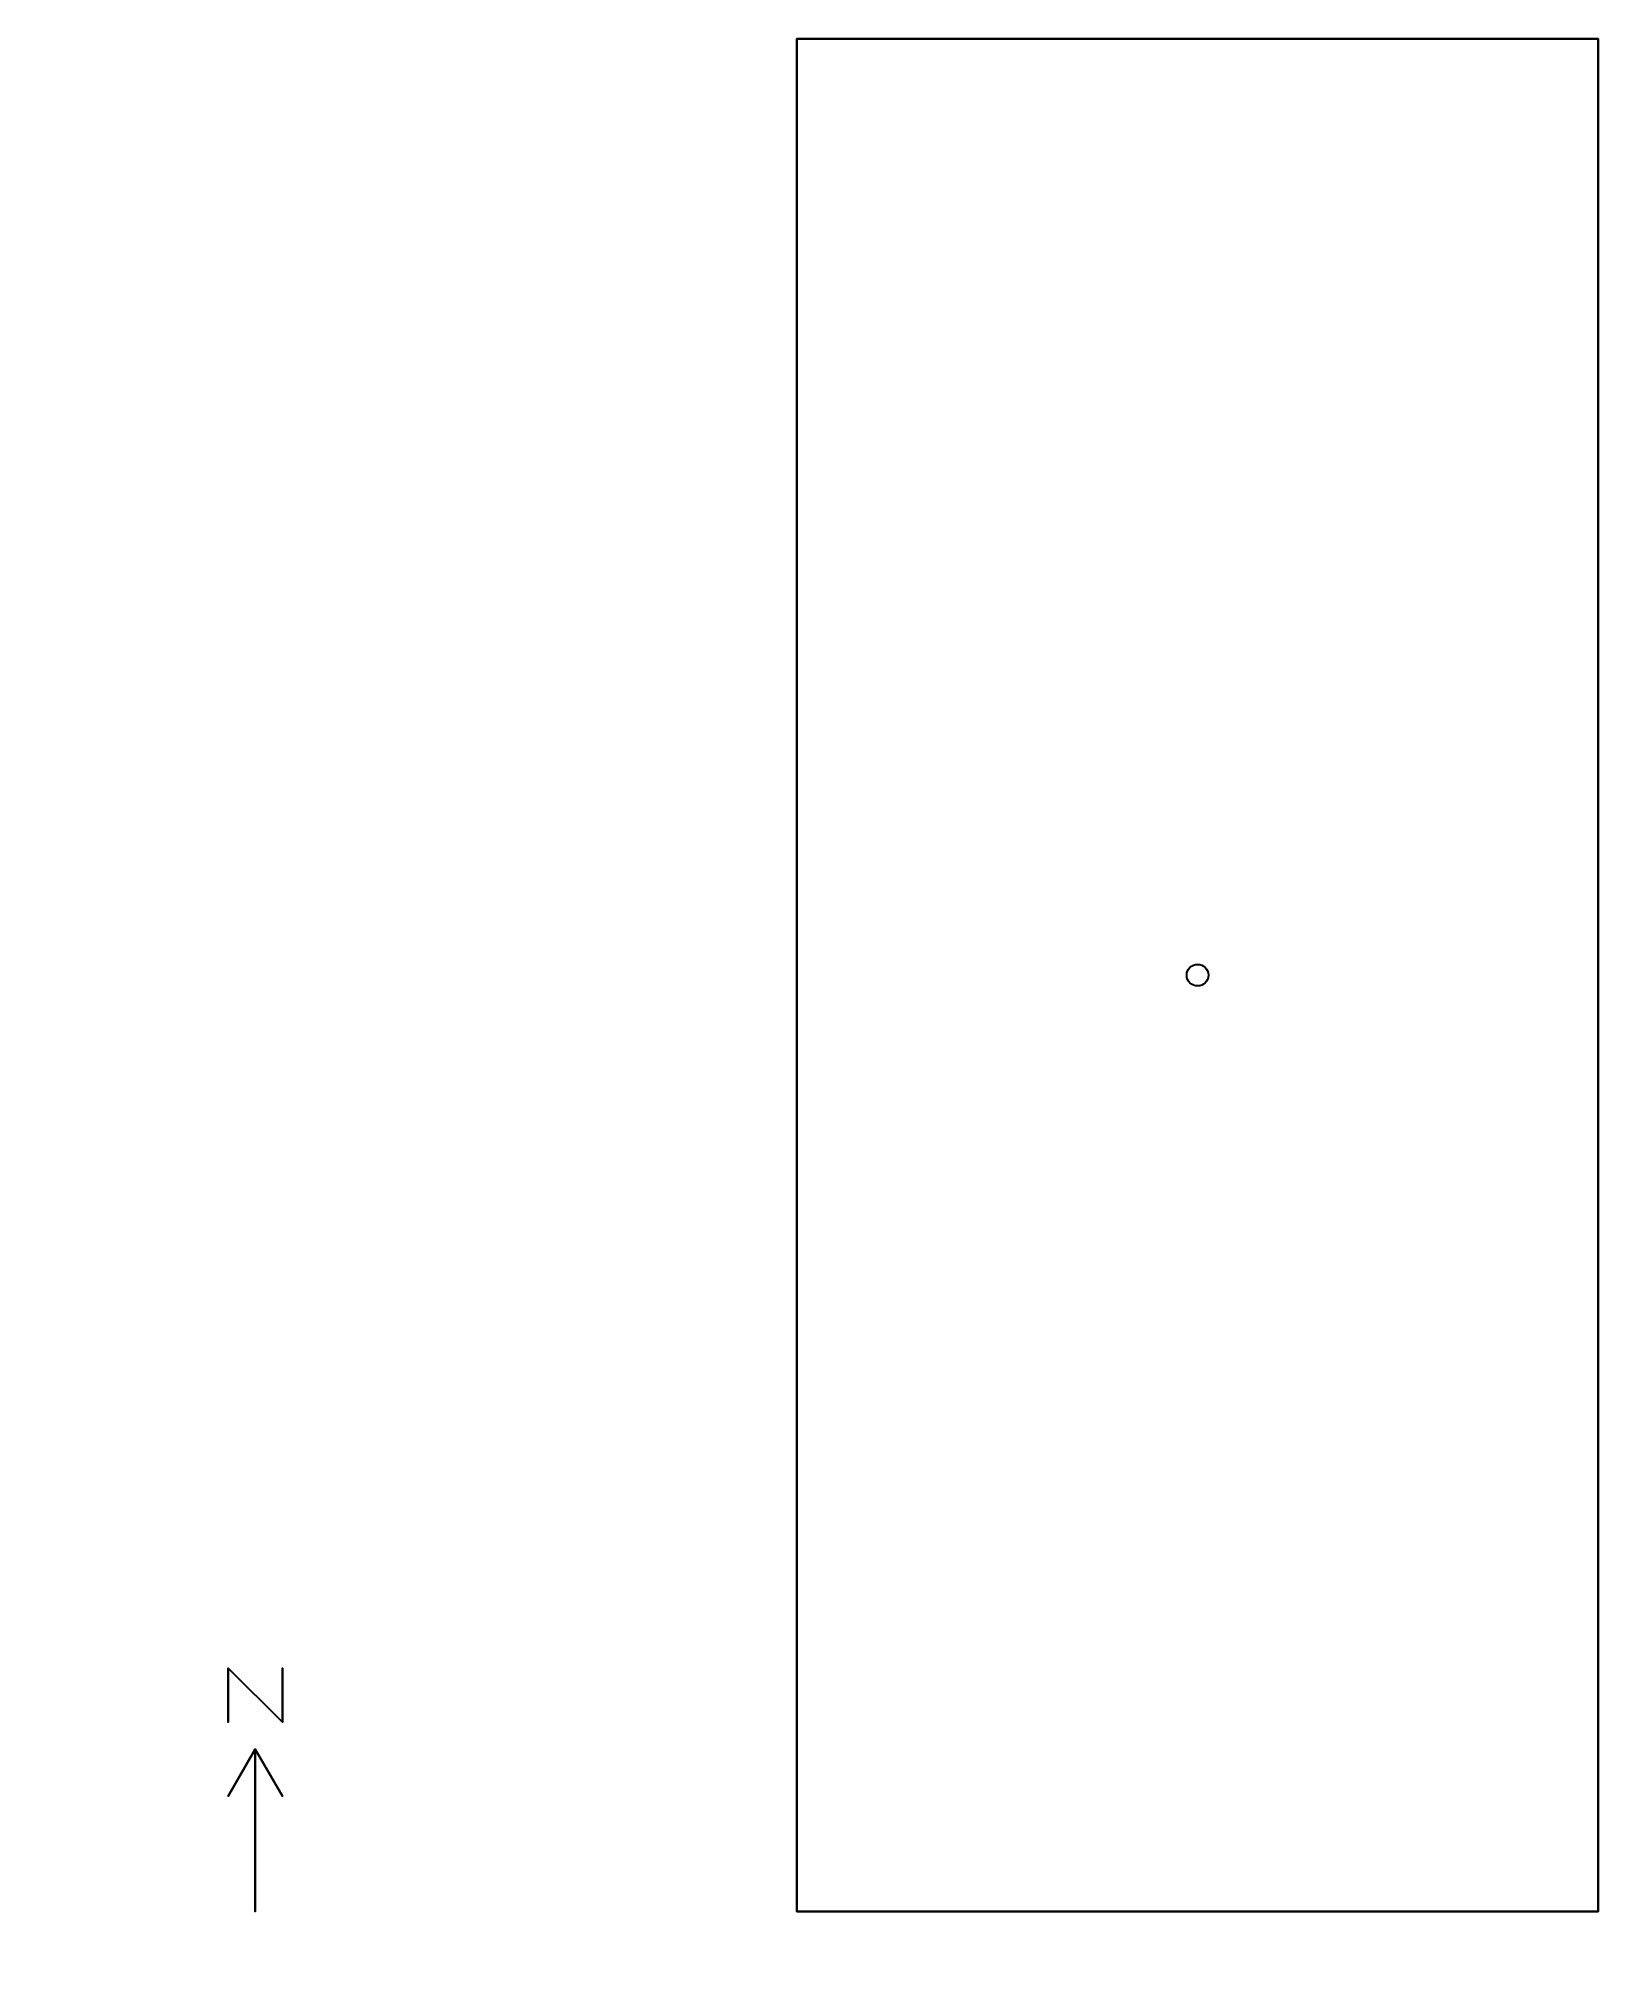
# Model space of a CAD drawing. Header units: metres. Extents: x -13.2 to 15.6, y -0.3 to 35.4.
import ezdxf

# ---------------------------------------------------------------- set-up
doc = ezdxf.new("R2010")
doc.units = ezdxf.units.M

msp = doc.modelspace()

# ---------------------------------------------------------------- linework, layer by layer
at = {"layer": '1', "color": 3}
for points in [[(-9.7019, 5.3042, 0.1), (-9.7019, 5.3042), (-9.7019, 4.3042), (-9.7019, 4.3042, 0.1)], [(-9.7019, 5.3042, 0.1), (-9.7019, 5.3042), (-8.7019, 4.3042), (-8.7019, 4.3042, 0.1)], [(-8.7019, 5.3042, 0.1), (-8.7019, 5.3042), (-8.7019, 4.3042), (-8.7019, 4.3042, 0.1)], [(-9.2019, 3.8042, 0.1), (-9.2019, 3.8042), (-9.7019, 2.9382), (-9.7019, 2.9382, 0.1)], [(-9.2019, 3.8042, 0.1), (-9.2019, 3.8042), (-9.2019, 0.8042), (-9.2019, 0.8042, 0.1)], [(-9.2019, 3.8042, 0.1), (-9.2019, 3.8042), (-8.7019, 2.9382), (-8.7019, 2.9382, 0.1)]]:
    msp.add_3dface(points, dxfattribs=at)
at = {"layer": 'CONSTRUCTION0', "color": 10}
msp.add_circle((8.1981, 18.1043, 9.85), 0.2, dxfattribs=at)
at = {"layer": 'CONSTRUCTION0', "color": 43}
for points in [[(15.5981, 35.4042, 14), (15.5981, 35.4042, 9), (0.7981, 35.4042, 9), (0.7981, 35.4042, 14)], [(0.7981, 35.4042, 14), (0.7981, 35.4042, 9), (0.7981, 0.8042, 9), (0.7981, 0.8042, 14)], [(15.5981, 0.8042, 14), (15.5981, 0.8042, 9), (15.5981, 35.4042, 9), (15.5981, 35.4042, 14)], [(0.7981, 0.8042, 14), (0.7981, 0.8042, 9), (15.5981, 0.8042, 9), (15.5981, 0.8042, 14)]]:
    msp.add_3dface(points, dxfattribs=at)
at = {"layer": 'CONSTRUCTION0', "color": 8}
msp.add_3dface([(0.7981, 0.8042, 9), (0.7981, 35.4042, 9), (15.5981, 35.4042, 9), (15.5981, 0.8042, 9)], dxfattribs=at)
at = {"layer": 'CONSTRUCTION0', "color": 15}
msp.add_3dface([(0.7981, 0.8042, 14), (15.5981, 0.8042, 14), (15.5981, 35.4042, 14), (0.7981, 35.4042, 14)], dxfattribs=at)
at = {"layer": 'CONSTRUCTION0', "color": 143}
for points in [[(2.5481, 35.4042, 11.4), (2.5481, 35.4042, 9.5), (1.4481, 35.4042, 9.5), (1.4481, 35.4042, 11.4)], [(6.3981, 35.4042, 11.4), (6.3981, 35.4042, 9.5), (5.2981, 35.4042, 9.5), (5.2981, 35.4042, 11.4)], [(11.0981, 35.4042, 11.4), (11.0981, 35.4042, 9.5), (9.9981, 35.4042, 9.5), (9.9981, 35.4042, 11.4)], [(0.7981, 29.8542, 11.4), (0.7981, 29.8542, 9.5), (0.7981, 28.7542, 9.5), (0.7981, 28.7542, 11.4)], [(15.5981, 28.7542, 11.4), (15.5981, 28.7542, 9.5), (15.5981, 29.8542, 9.5), (15.5981, 29.8542, 11.4)], [(0.7981, 28.1042, 11.4), (0.7981, 28.1042, 9.5), (0.7981, 27.0042, 9.5), (0.7981, 27.0042, 11.4)], [(15.5981, 27.0042, 11.4), (15.5981, 27.0042, 9.5), (15.5981, 28.1042, 9.5), (15.5981, 28.1042, 11.4)], [(0.7981, 25.7042, 11.4), (0.7981, 25.7042, 9.5), (0.7981, 24.6042, 9.5), (0.7981, 24.6042, 11.4)], [(15.5981, 24.6042, 11.4), (15.5981, 24.6042, 9.5), (15.5981, 25.7042, 9.5), (15.5981, 25.7042, 11.4)], [(0.7981, 23.9542, 11.4), (0.7981, 23.9542, 9.5), (0.7981, 22.8542, 9.5), (0.7981, 22.8542, 11.4)], [(15.5981, 22.8542, 11.4), (15.5981, 22.8542, 9.5), (15.5981, 23.9542, 9.5), (15.5981, 23.9542, 11.4)], [(0.7981, 21.5542, 11.4), (0.7981, 21.5542, 9.5), (0.7981, 20.4542, 9.5), (0.7981, 20.4542, 11.4)], [(15.5981, 20.4542, 11.4), (15.5981, 20.4542, 9.5), (15.5981, 21.5542, 9.5), (15.5981, 21.5542, 11.4)], [(0.7981, 19.8042, 11.4), (0.7981, 19.8042, 9.5), (0.7981, 18.7042, 9.5), (0.7981, 18.7042, 11.4)], [(15.5981, 18.7042, 11.4), (15.5981, 18.7042, 9.5), (15.5981, 19.8042, 9.5), (15.5981, 19.8042, 11.4)], [(0.7981, 17.4042, 11.4), (0.7981, 17.4042, 9.5), (0.7981, 16.3042, 9.5), (0.7981, 16.3042, 11.4)], [(15.5981, 16.3042, 11.4), (15.5981, 16.3042, 9.5), (15.5981, 17.4042, 9.5), (15.5981, 17.4042, 11.4)], [(0.7981, 15.6542, 11.4), (0.7981, 15.6542, 9.5), (0.7981, 14.5542, 9.5), (0.7981, 14.5542, 11.4)], [(15.5981, 14.5542, 11.4), (15.5981, 14.5542, 9.5), (15.5981, 15.6542, 9.5), (15.5981, 15.6542, 11.4)], [(0.7981, 13.2542, 11.4), (0.7981, 13.2542, 9.5), (0.7981, 12.1542, 9.5), (0.7981, 12.1542, 11.4)], [(15.5981, 12.1542, 11.4), (15.5981, 12.1542, 9.5), (15.5981, 13.2542, 9.5), (15.5981, 13.2542, 11.4)], [(0.7981, 11.5042, 11.4), (0.7981, 11.5042, 9.5), (0.7981, 10.4042, 9.5), (0.7981, 10.4042, 11.4)], [(15.5981, 10.4042, 11.4), (15.5981, 10.4042, 9.5), (15.5981, 11.5042, 9.5), (15.5981, 11.5042, 11.4)], [(0.7981, 9.1042, 11.4), (0.7981, 9.1042, 9.5), (0.7981, 8.0042, 9.5), (0.7981, 8.0042, 11.4)], [(15.5981, 8.0042, 11.4), (15.5981, 8.0042, 9.5), (15.5981, 9.1042, 9.5), (15.5981, 9.1042, 11.4)], [(0.7981, 7.3542, 11.4), (0.7981, 7.3542, 9.5), (0.7981, 6.2542, 9.5), (0.7981, 6.2542, 11.4)], [(15.5981, 6.2542, 11.4), (15.5981, 6.2542, 9.5), (15.5981, 7.3542, 9.5), (15.5981, 7.3542, 11.4)], [(0.7981, 4.9542, 11.4), (0.7981, 4.9542, 9.5), (0.7981, 3.8542, 9.5), (0.7981, 3.8542, 11.4)], [(15.5981, 3.8542, 11.4), (15.5981, 3.8542, 9.5), (15.5981, 4.9542, 9.5), (15.5981, 4.9542, 11.4)], [(0.7981, 3.2042, 11.4), (0.7981, 3.2042, 9.5), (0.7981, 2.1042, 9.5), (0.7981, 2.1042, 11.4)], [(15.5981, 2.1042, 11.4), (15.5981, 2.1042, 9.5), (15.5981, 3.2042, 9.5), (15.5981, 3.2042, 11.4)], [(2.3481, 0.8042, 11.4), (2.3481, 0.8042, 9.5), (3.4481, 0.8042, 9.5), (3.4481, 0.8042, 11.4)], [(4.9981, 0.8042, 11.4), (4.9981, 0.8042, 9.5), (6.0981, 0.8042, 9.5), (6.0981, 0.8042, 11.4)], [(7.6481, 0.8042, 11.4), (7.6481, 0.8042, 9.5), (8.7481, 0.8042, 9.5), (8.7481, 0.8042, 11.4)], [(10.2981, 0.8042, 11.4), (10.2981, 0.8042, 9.5), (11.3981, 0.8042, 9.5), (11.3981, 0.8042, 11.4)], [(12.9481, 0.8042, 11.4), (12.9481, 0.8042, 9.5), (14.0481, 0.8042, 9.5), (14.0481, 0.8042, 11.4)]]:
    msp.add_3dface(points, dxfattribs=at)
at = {"layer": 'CONSTRUCTION1', "color": 10}
msp.add_circle((8.1981, 18.1043, 6.85), 0.2, dxfattribs=at)
at = {"layer": 'CONSTRUCTION1', "color": 43}
for points in [[(15.5981, 35.4042, 9), (15.5981, 35.4042, 6), (0.7981, 35.4042, 6), (0.7981, 35.4042, 9)], [(0.7981, 35.4042, 9), (0.7981, 35.4042, 6), (0.7981, 0.8042, 6), (0.7981, 0.8042, 9)], [(15.5981, 0.8042, 9), (15.5981, 0.8042, 6), (15.5981, 35.4042, 6), (15.5981, 35.4042, 9)], [(0.7981, 0.8042, 9), (0.7981, 0.8042, 6), (15.5981, 0.8042, 6), (15.5981, 0.8042, 9)]]:
    msp.add_3dface(points, dxfattribs=at)
at = {"layer": 'CONSTRUCTION1', "color": 8}
msp.add_3dface([(0.7981, 0.8042, 6), (0.7981, 35.4042, 6), (15.5981, 35.4042, 6), (15.5981, 0.8042, 6)], dxfattribs=at)
at = {"layer": 'CONSTRUCTION1', "color": 15}
msp.add_3dface([(0.7981, 0.8042, 9), (15.5981, 0.8042, 9), (15.5981, 35.4042, 9), (0.7981, 35.4042, 9)], dxfattribs=at)
at = {"layer": 'CONSTRUCTION1', "color": 143}
for points in [[(2.5481, 35.4042, 8.55), (2.5481, 35.4042, 6.65), (1.4481, 35.4042, 6.65), (1.4481, 35.4042, 8.55)], [(6.3981, 35.4042, 8.55), (6.3981, 35.4042, 6.65), (5.2981, 35.4042, 6.65), (5.2981, 35.4042, 8.55)], [(11.0981, 35.4042, 8.55), (11.0981, 35.4042, 6.65), (9.9981, 35.4042, 6.65), (9.9981, 35.4042, 8.55)], [(0.7981, 29.8542, 8.55), (0.7981, 29.8542, 6.65), (0.7981, 28.7542, 6.65), (0.7981, 28.7542, 8.55)], [(15.5981, 28.7542, 8.55), (15.5981, 28.7542, 6.65), (15.5981, 29.8542, 6.65), (15.5981, 29.8542, 8.55)], [(0.7981, 28.1042, 8.55), (0.7981, 28.1042, 6.65), (0.7981, 27.0042, 6.65), (0.7981, 27.0042, 8.55)], [(15.5981, 27.0042, 8.55), (15.5981, 27.0042, 6.65), (15.5981, 28.1042, 6.65), (15.5981, 28.1042, 8.55)], [(0.7981, 25.7042, 8.55), (0.7981, 25.7042, 6.65), (0.7981, 24.6042, 6.65), (0.7981, 24.6042, 8.55)], [(15.5981, 24.6042, 8.55), (15.5981, 24.6042, 6.65), (15.5981, 25.7042, 6.65), (15.5981, 25.7042, 8.55)], [(0.7981, 23.9542, 8.55), (0.7981, 23.9542, 6.65), (0.7981, 22.8542, 6.65), (0.7981, 22.8542, 8.55)], [(15.5981, 22.8542, 8.55), (15.5981, 22.8542, 6.65), (15.5981, 23.9542, 6.65), (15.5981, 23.9542, 8.55)], [(0.7981, 21.5542, 8.55), (0.7981, 21.5542, 6.65), (0.7981, 20.4542, 6.65), (0.7981, 20.4542, 8.55)], [(15.5981, 20.4542, 8.55), (15.5981, 20.4542, 6.65), (15.5981, 21.5542, 6.65), (15.5981, 21.5542, 8.55)], [(0.7981, 19.8042, 8.55), (0.7981, 19.8042, 6.65), (0.7981, 18.7042, 6.65), (0.7981, 18.7042, 8.55)], [(15.5981, 18.7042, 8.55), (15.5981, 18.7042, 6.65), (15.5981, 19.8042, 6.65), (15.5981, 19.8042, 8.55)], [(0.7981, 17.4042, 8.55), (0.7981, 17.4042, 6.65), (0.7981, 16.3042, 6.65), (0.7981, 16.3042, 8.55)], [(15.5981, 16.3042, 8.55), (15.5981, 16.3042, 6.65), (15.5981, 17.4042, 6.65), (15.5981, 17.4042, 8.55)], [(0.7981, 15.6542, 8.55), (0.7981, 15.6542, 6.65), (0.7981, 14.5542, 6.65), (0.7981, 14.5542, 8.55)], [(15.5981, 14.5542, 8.55), (15.5981, 14.5542, 6.65), (15.5981, 15.6542, 6.65), (15.5981, 15.6542, 8.55)], [(0.7981, 13.2542, 8.55), (0.7981, 13.2542, 6.65), (0.7981, 12.1542, 6.65), (0.7981, 12.1542, 8.55)], [(15.5981, 12.1542, 8.55), (15.5981, 12.1542, 6.65), (15.5981, 13.2542, 6.65), (15.5981, 13.2542, 8.55)], [(0.7981, 11.5042, 8.55), (0.7981, 11.5042, 6.65), (0.7981, 10.4042, 6.65), (0.7981, 10.4042, 8.55)], [(15.5981, 10.4042, 8.55), (15.5981, 10.4042, 6.65), (15.5981, 11.5042, 6.65), (15.5981, 11.5042, 8.55)], [(0.7981, 9.1042, 8.55), (0.7981, 9.1042, 6.65), (0.7981, 8.0042, 6.65), (0.7981, 8.0042, 8.55)], [(15.5981, 8.0042, 8.55), (15.5981, 8.0042, 6.65), (15.5981, 9.1042, 6.65), (15.5981, 9.1042, 8.55)], [(0.7981, 7.3542, 8.55), (0.7981, 7.3542, 6.65), (0.7981, 6.2542, 6.65), (0.7981, 6.2542, 8.55)], [(15.5981, 6.2542, 8.55), (15.5981, 6.2542, 6.65), (15.5981, 7.3542, 6.65), (15.5981, 7.3542, 8.55)], [(0.7981, 4.9542, 8.55), (0.7981, 4.9542, 6.65), (0.7981, 3.8542, 6.65), (0.7981, 3.8542, 8.55)], [(15.5981, 3.8542, 8.55), (15.5981, 3.8542, 6.65), (15.5981, 4.9542, 6.65), (15.5981, 4.9542, 8.55)], [(0.7981, 3.2042, 8.55), (0.7981, 3.2042, 6.65), (0.7981, 2.1042, 6.65), (0.7981, 2.1042, 8.55)], [(15.5981, 2.1042, 8.55), (15.5981, 2.1042, 6.65), (15.5981, 3.2042, 6.65), (15.5981, 3.2042, 8.55)], [(2.3481, 0.8042, 8.55), (2.3481, 0.8042, 6.65), (3.4481, 0.8042, 6.65), (3.4481, 0.8042, 8.55)], [(4.9981, 0.8042, 8.55), (4.9981, 0.8042, 6.65), (6.0981, 0.8042, 6.65), (6.0981, 0.8042, 8.55)], [(7.6481, 0.8042, 8.55), (7.6481, 0.8042, 6.65), (8.7481, 0.8042, 6.65), (8.7481, 0.8042, 8.55)], [(10.2981, 0.8042, 8.55), (10.2981, 0.8042, 6.65), (11.3981, 0.8042, 6.65), (11.3981, 0.8042, 8.55)], [(12.9481, 0.8042, 8.55), (12.9481, 0.8042, 6.65), (14.0481, 0.8042, 6.65), (14.0481, 0.8042, 8.55)]]:
    msp.add_3dface(points, dxfattribs=at)
at = {"layer": 'CONSTRUCTION2', "color": 10}
msp.add_circle((8.1981, 18.1043, 3.85), 0.2, dxfattribs=at)
at = {"layer": 'CONSTRUCTION2', "color": 43}
for points in [[(15.5981, 35.4042, 6), (15.5981, 35.4042, 3), (0.7981, 35.4042, 3), (0.7981, 35.4042, 6)], [(0.7981, 35.4042, 6), (0.7981, 35.4042, 3), (0.7981, 0.8042, 3), (0.7981, 0.8042, 6)], [(15.5981, 0.8042, 6), (15.5981, 0.8042, 3), (15.5981, 35.4042, 3), (15.5981, 35.4042, 6)], [(0.7981, 0.8042, 6), (0.7981, 0.8042, 3), (15.5981, 0.8042, 3), (15.5981, 0.8042, 6)]]:
    msp.add_3dface(points, dxfattribs=at)
at = {"layer": 'CONSTRUCTION2', "color": 8}
msp.add_3dface([(0.7981, 0.8042, 3), (0.7981, 35.4042, 3), (15.5981, 35.4042, 3), (15.5981, 0.8042, 3)], dxfattribs=at)
at = {"layer": 'CONSTRUCTION2', "color": 15}
msp.add_3dface([(0.7981, 0.8042, 6), (15.5981, 0.8042, 6), (15.5981, 35.4042, 6), (0.7981, 35.4042, 6)], dxfattribs=at)
at = {"layer": 'CONSTRUCTION2', "color": 143}
for points in [[(2.5481, 35.4042, 5.7), (2.5481, 35.4042, 3.8), (1.4481, 35.4042, 3.8), (1.4481, 35.4042, 5.7)], [(6.3981, 35.4042, 5.7), (6.3981, 35.4042, 3.8), (5.2981, 35.4042, 3.8), (5.2981, 35.4042, 5.7)], [(11.0981, 35.4042, 5.7), (11.0981, 35.4042, 3.8), (9.9981, 35.4042, 3.8), (9.9981, 35.4042, 5.7)], [(0.7981, 29.8542, 5.7), (0.7981, 29.8542, 3.8), (0.7981, 28.7542, 3.8), (0.7981, 28.7542, 5.7)], [(15.5981, 28.7542, 5.7), (15.5981, 28.7542, 3.8), (15.5981, 29.8542, 3.8), (15.5981, 29.8542, 5.7)], [(0.7981, 28.1042, 5.7), (0.7981, 28.1042, 3.8), (0.7981, 27.0042, 3.8), (0.7981, 27.0042, 5.7)], [(15.5981, 27.0042, 5.7), (15.5981, 27.0042, 3.8), (15.5981, 28.1042, 3.8), (15.5981, 28.1042, 5.7)], [(0.7981, 25.7042, 5.7), (0.7981, 25.7042, 3.8), (0.7981, 24.6042, 3.8), (0.7981, 24.6042, 5.7)], [(15.5981, 24.6042, 5.7), (15.5981, 24.6042, 3.8), (15.5981, 25.7042, 3.8), (15.5981, 25.7042, 5.7)], [(0.7981, 23.9542, 5.7), (0.7981, 23.9542, 3.8), (0.7981, 22.8542, 3.8), (0.7981, 22.8542, 5.7)], [(15.5981, 22.8542, 5.7), (15.5981, 22.8542, 3.8), (15.5981, 23.9542, 3.8), (15.5981, 23.9542, 5.7)], [(0.7981, 21.5542, 5.7), (0.7981, 21.5542, 3.8), (0.7981, 20.4542, 3.8), (0.7981, 20.4542, 5.7)], [(15.5981, 20.4542, 5.7), (15.5981, 20.4542, 3.8), (15.5981, 21.5542, 3.8), (15.5981, 21.5542, 5.7)], [(0.7981, 19.8042, 5.7), (0.7981, 19.8042, 3.8), (0.7981, 18.7042, 3.8), (0.7981, 18.7042, 5.7)], [(15.5981, 18.7042, 5.7), (15.5981, 18.7042, 3.8), (15.5981, 19.8042, 3.8), (15.5981, 19.8042, 5.7)], [(0.7981, 17.4042, 5.7), (0.7981, 17.4042, 3.8), (0.7981, 16.3042, 3.8), (0.7981, 16.3042, 5.7)], [(15.5981, 16.3042, 5.7), (15.5981, 16.3042, 3.8), (15.5981, 17.4042, 3.8), (15.5981, 17.4042, 5.7)], [(0.7981, 15.6542, 5.7), (0.7981, 15.6542, 3.8), (0.7981, 14.5542, 3.8), (0.7981, 14.5542, 5.7)], [(15.5981, 14.5542, 5.7), (15.5981, 14.5542, 3.8), (15.5981, 15.6542, 3.8), (15.5981, 15.6542, 5.7)], [(0.7981, 13.2542, 5.7), (0.7981, 13.2542, 3.8), (0.7981, 12.1542, 3.8), (0.7981, 12.1542, 5.7)], [(15.5981, 12.1542, 5.7), (15.5981, 12.1542, 3.8), (15.5981, 13.2542, 3.8), (15.5981, 13.2542, 5.7)], [(0.7981, 11.5042, 5.7), (0.7981, 11.5042, 3.8), (0.7981, 10.4042, 3.8), (0.7981, 10.4042, 5.7)], [(15.5981, 10.4042, 5.7), (15.5981, 10.4042, 3.8), (15.5981, 11.5042, 3.8), (15.5981, 11.5042, 5.7)], [(0.7981, 9.1042, 5.7), (0.7981, 9.1042, 3.8), (0.7981, 8.0042, 3.8), (0.7981, 8.0042, 5.7)], [(15.5981, 8.0042, 5.7), (15.5981, 8.0042, 3.8), (15.5981, 9.1042, 3.8), (15.5981, 9.1042, 5.7)], [(0.7981, 7.3542, 5.7), (0.7981, 7.3542, 3.8), (0.7981, 6.2542, 3.8), (0.7981, 6.2542, 5.7)], [(15.5981, 6.2542, 5.7), (15.5981, 6.2542, 3.8), (15.5981, 7.3542, 3.8), (15.5981, 7.3542, 5.7)], [(0.7981, 4.9542, 5.7), (0.7981, 4.9542, 3.8), (0.7981, 3.8542, 3.8), (0.7981, 3.8542, 5.7)], [(15.5981, 3.8542, 5.7), (15.5981, 3.8542, 3.8), (15.5981, 4.9542, 3.8), (15.5981, 4.9542, 5.7)], [(0.7981, 3.2042, 5.7), (0.7981, 3.2042, 3.8), (0.7981, 2.1042, 3.8), (0.7981, 2.1042, 5.7)], [(15.5981, 2.1042, 5.7), (15.5981, 2.1042, 3.8), (15.5981, 3.2042, 3.8), (15.5981, 3.2042, 5.7)], [(2.3481, 0.8042, 5.7), (2.3481, 0.8042, 3.8), (3.4481, 0.8042, 3.8), (3.4481, 0.8042, 5.7)], [(4.9981, 0.8042, 5.7), (4.9981, 0.8042, 3.8), (6.0981, 0.8042, 3.8), (6.0981, 0.8042, 5.7)], [(7.6481, 0.8042, 5.7), (7.6481, 0.8042, 3.8), (8.7481, 0.8042, 3.8), (8.7481, 0.8042, 5.7)], [(10.2981, 0.8042, 5.7), (10.2981, 0.8042, 3.8), (11.3981, 0.8042, 3.8), (11.3981, 0.8042, 5.7)], [(12.9481, 0.8042, 5.7), (12.9481, 0.8042, 3.8), (14.0481, 0.8042, 3.8), (14.0481, 0.8042, 5.7)]]:
    msp.add_3dface(points, dxfattribs=at)
at = {"layer": 'CONSTRUCTION3', "color": 10}
msp.add_circle((8.1981, 18.1043, 0.85), 0.2, dxfattribs=at)
at = {"layer": 'CONSTRUCTION3', "color": 43}
for points in [[(15.5981, 35.4042, 3), (15.5981, 35.4042), (0.7981, 35.4042), (0.7981, 35.4042, 3)], [(0.7981, 35.4042, 3), (0.7981, 35.4042), (0.7981, 0.8042), (0.7981, 0.8042, 3)], [(15.5981, 0.8042, 3), (15.5981, 0.8042), (15.5981, 35.4042), (15.5981, 35.4042, 3)], [(0.7981, 0.8042, 3), (0.7981, 0.8042), (15.5981, 0.8042), (15.5981, 0.8042, 3)]]:
    msp.add_3dface(points, dxfattribs=at)
at = {"layer": 'CONSTRUCTION3', "color": 8}
msp.add_3dface([(0.7981, 0.8042), (0.7981, 35.4042), (15.5981, 35.4042), (15.5981, 0.8042)], dxfattribs=at)
at = {"layer": 'CONSTRUCTION3', "color": 15}
msp.add_3dface([(0.7981, 0.8042, 3), (15.5981, 0.8042, 3), (15.5981, 35.4042, 3), (0.7981, 35.4042, 3)], dxfattribs=at)
at = {"layer": 'CONSTRUCTION3', "color": 143}
for points in [[(10.8684, 35.4042, 2.5), (10.8684, 35.4042, 1.7), (10.2684, 35.4042, 1.7), (10.2684, 35.4042, 2.5)], [(14.9481, 35.4042, 1.95), (14.9481, 35.4042, 0.65), (13.8481, 35.4042, 0.65), (13.8481, 35.4042, 1.95)], [(15.5981, 33.3042, 1.65), (15.5981, 33.3042, 0.85), (15.5981, 33.7042, 0.85), (15.5981, 33.7042, 1.65)], [(15.5981, 32.3042, 1.65), (15.5981, 32.3042, 0.85), (15.5981, 32.7042, 0.85), (15.5981, 32.7042, 1.65)], [(0.7981, 29.8542, 2.85), (0.7981, 29.8542, 0.95), (0.7981, 28.7542, 0.95), (0.7981, 28.7542, 2.85)], [(15.5981, 28.7542, 2.85), (15.5981, 28.7542, 0.95), (15.5981, 29.8542, 0.95), (15.5981, 29.8542, 2.85)], [(0.7981, 28.1042, 2.85), (0.7981, 28.1042, 0.95), (0.7981, 27.0042, 0.95), (0.7981, 27.0042, 2.85)], [(15.5981, 27.0042, 2.85), (15.5981, 27.0042, 0.95), (15.5981, 28.1042, 0.95), (15.5981, 28.1042, 2.85)], [(0.7981, 25.7042, 2.85), (0.7981, 25.7042, 0.95), (0.7981, 24.6042, 0.95), (0.7981, 24.6042, 2.85)], [(15.5981, 24.6042, 2.85), (15.5981, 24.6042, 0.95), (15.5981, 25.7042, 0.95), (15.5981, 25.7042, 2.85)], [(0.7981, 23.9542, 2.85), (0.7981, 23.9542, 0.95), (0.7981, 22.8542, 0.95), (0.7981, 22.8542, 2.85)], [(15.5981, 22.8542, 2.85), (15.5981, 22.8542, 0.95), (15.5981, 23.9542, 0.95), (15.5981, 23.9542, 2.85)], [(0.7981, 21.5542, 2.85), (0.7981, 21.5542, 0.95), (0.7981, 20.4542, 0.95), (0.7981, 20.4542, 2.85)], [(15.5981, 20.4542, 2.85), (15.5981, 20.4542, 0.95), (15.5981, 21.5542, 0.95), (15.5981, 21.5542, 2.85)], [(0.7981, 19.8042, 2.85), (0.7981, 19.8042, 0.95), (0.7981, 18.7042, 0.95), (0.7981, 18.7042, 2.85)], [(15.5981, 18.7042, 2.85), (15.5981, 18.7042, 0.95), (15.5981, 19.8042, 0.95), (15.5981, 19.8042, 2.85)], [(0.7981, 17.4042, 2.85), (0.7981, 17.4042, 0.95), (0.7981, 16.3042, 0.95), (0.7981, 16.3042, 2.85)], [(15.5981, 16.3042, 2.85), (15.5981, 16.3042, 0.95), (15.5981, 17.4042, 0.95), (15.5981, 17.4042, 2.85)], [(0.7981, 15.6542, 2.85), (0.7981, 15.6542, 0.95), (0.7981, 14.5542, 0.95), (0.7981, 14.5542, 2.85)], [(15.5981, 14.5542, 2.85), (15.5981, 14.5542, 0.95), (15.5981, 15.6542, 0.95), (15.5981, 15.6542, 2.85)], [(0.7981, 13.2542, 2.85), (0.7981, 13.2542, 0.95), (0.7981, 12.1542, 0.95), (0.7981, 12.1542, 2.85)], [(15.5981, 12.1542, 2.85), (15.5981, 12.1542, 0.95), (15.5981, 13.2542, 0.95), (15.5981, 13.2542, 2.85)], [(0.7981, 11.5042, 2.85), (0.7981, 11.5042, 0.95), (0.7981, 10.4042, 0.95), (0.7981, 10.4042, 2.85)], [(15.5981, 10.4042, 2.85), (15.5981, 10.4042, 0.95), (15.5981, 11.5042, 0.95), (15.5981, 11.5042, 2.85)], [(0.7981, 9.1042, 2.85), (0.7981, 9.1042, 0.95), (0.7981, 8.0042, 0.95), (0.7981, 8.0042, 2.85)], [(15.5981, 8.0042, 2.85), (15.5981, 8.0042, 0.95), (15.5981, 9.1042, 0.95), (15.5981, 9.1042, 2.85)], [(0.7981, 7.3542, 2.85), (0.7981, 7.3542, 0.95), (0.7981, 6.2542, 0.95), (0.7981, 6.2542, 2.85)], [(15.5981, 6.2542, 2.4), (15.5981, 6.2542), (15.5981, 7.3542), (15.5981, 7.3542, 2.4)], [(0.7981, 4.9542, 2.85), (0.7981, 4.9542, 0.95), (0.7981, 3.8542, 0.95), (0.7981, 3.8542, 2.85)], [(15.5981, 3.8542, 2.85), (15.5981, 3.8542, 0.95), (15.5981, 4.9542, 0.95), (15.5981, 4.9542, 2.85)], [(0.7981, 3.2042, 2.85), (0.7981, 3.2042, 0.95), (0.7981, 2.1042, 0.95), (0.7981, 2.1042, 2.85)], [(15.5981, 2.1042, 2.85), (15.5981, 2.1042, 0.95), (15.5981, 3.2042, 0.95), (15.5981, 3.2042, 2.85)], [(1.9481, 0.8042, 2.6), (1.9481, 0.8042), (3.8481, 0.8042), (3.8481, 0.8042, 2.6)], [(4.9981, 0.8042, 2.85), (4.9981, 0.8042, 0.95), (6.0981, 0.8042, 0.95), (6.0981, 0.8042, 2.85)], [(7.6481, 0.8042, 2.85), (7.6481, 0.8042, 0.95), (8.7481, 0.8042, 0.95), (8.7481, 0.8042, 2.85)], [(10.2981, 0.8042, 2.85), (10.2981, 0.8042, 0.95), (11.3981, 0.8042, 0.95), (11.3981, 0.8042, 2.85)], [(12.9481, 0.8042, 2.85), (12.9481, 0.8042, 0.95), (14.0481, 0.8042, 0.95), (14.0481, 0.8042, 2.85)]]:
    msp.add_3dface(points, dxfattribs=at)

doc.saveas('drawing.dxf')
